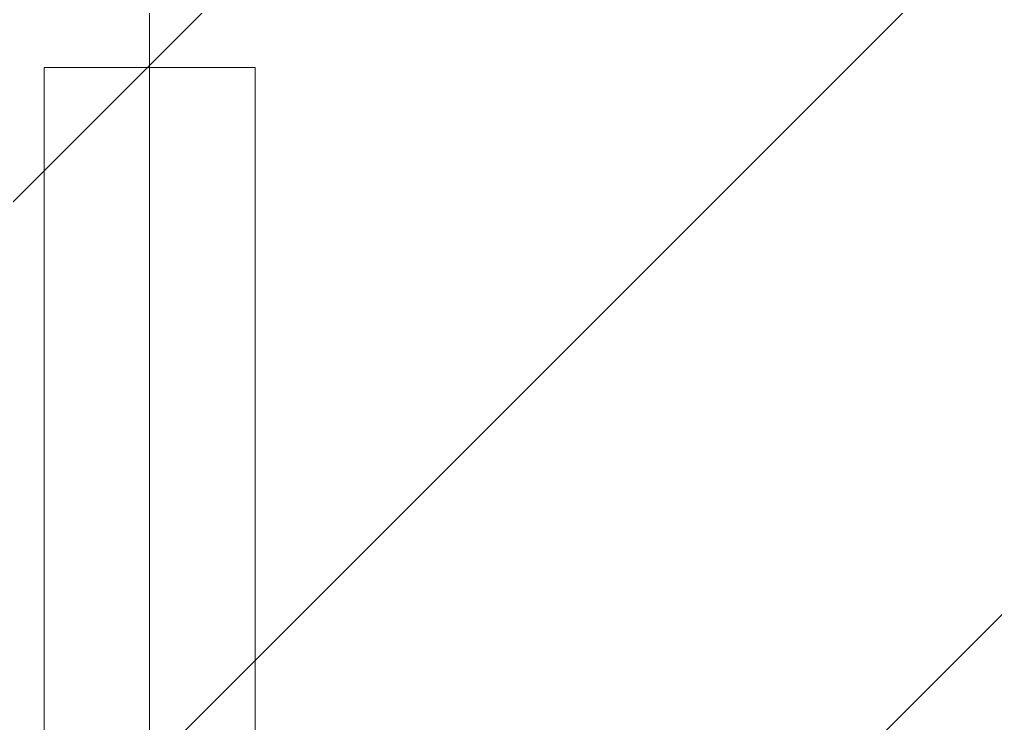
# Model space of a CAD drawing. Header units: millimetres. Extents: x -249154 to 415037, y -45458 to 354837.
# Drawn here: x 33005 to 35781, y 1598 to 3600 of the extents above; entities that cross this region are included whole.
import ezdxf

# ---------------------------------------------------------------- set-up
doc = ezdxf.new("R2010")
doc.units = ezdxf.units.MM
for name, color, linetype, lineweight in [('4.1) Дм уборка мусора НЗ 2', 20, 'Continuous', 35), ('A-FLOR', 7, 'Continuous', 9), ('Оси', 7, 'Continuous', 9)]:
    doc.layers.add(name, color=color, linetype=linetype, lineweight=lineweight)

msp = doc.modelspace()

# ---------------------------------------------------------------- hatches: boundary and pattern name
at = {"layer": '4.1) Дм уборка мусора НЗ 2'}
h = msp.add_hatch(dxfattribs=at)
h.set_pattern_fill('ANSI31', color=1, scale=444)
h.paths.add_polyline_path([(38266.3, 6910.6), (37274.7, 6912.9), (37272.5, 6961), (37199.4, 6961.2), (37200.9, 7583.2), (36008.9, 7586), (33649.9, 7599.5), (33649, 7199.5), (33007, 7201), (33007.9, 7601), (32728.9, 7601.7), (32729, 7622.7), (30229, 7628.5), (30228.9, 7607.5), (29849.7, 7608.4), (29848.7, 7208.4), (29648.7, 7208.9), (29632.9, 450.9), (30233.1, 449.5), (30232.2, 69.5), (32990.2, 63), (32991.1, 443), (33633.1, 441.5), (33632.2, 61.5), (36307.9, 55.2), (36308.8, 435.2), (36750.7, 434.2), (36750.6, 384.9), (36813.4, 384.9), (36812.6, 54.1), (37970.2, 51.3), (37970.9, 331.3), (38250.9, 330.7)])
h.paths.add_polyline_path([(37043.4, 2043.7), (37043.4, 1743.7), (36390.2, 1743.7), (36390.2, 2043.7)], flags=16)
h.paths.add_polyline_path([(31829.1, 1848.6), (31829.1, 1548.6), (31176, 1548.6), (31176, 1848.6)], flags=16)

# ---------------------------------------------------------------- linework, layer by layer
at = {"layer": 'A-FLOR'}
for p, q in [((33074.7, 383.9), (33074.7, 3463.9)), ((33074.7, 3463.9), (33674.7, 3463.9)), ((33674.7, 3463.9), (33674.7, 383.9))]:
    msp.add_line(p, q, dxfattribs=at)
at = {"layer": 'Оси'}
msp.add_lwpolyline([(33374.7, -2042.3), (33374.7, 2957.7), (33374.7, 22262), (33374.7, 27262)], dxfattribs=at)

doc.saveas('drawing.dxf')
